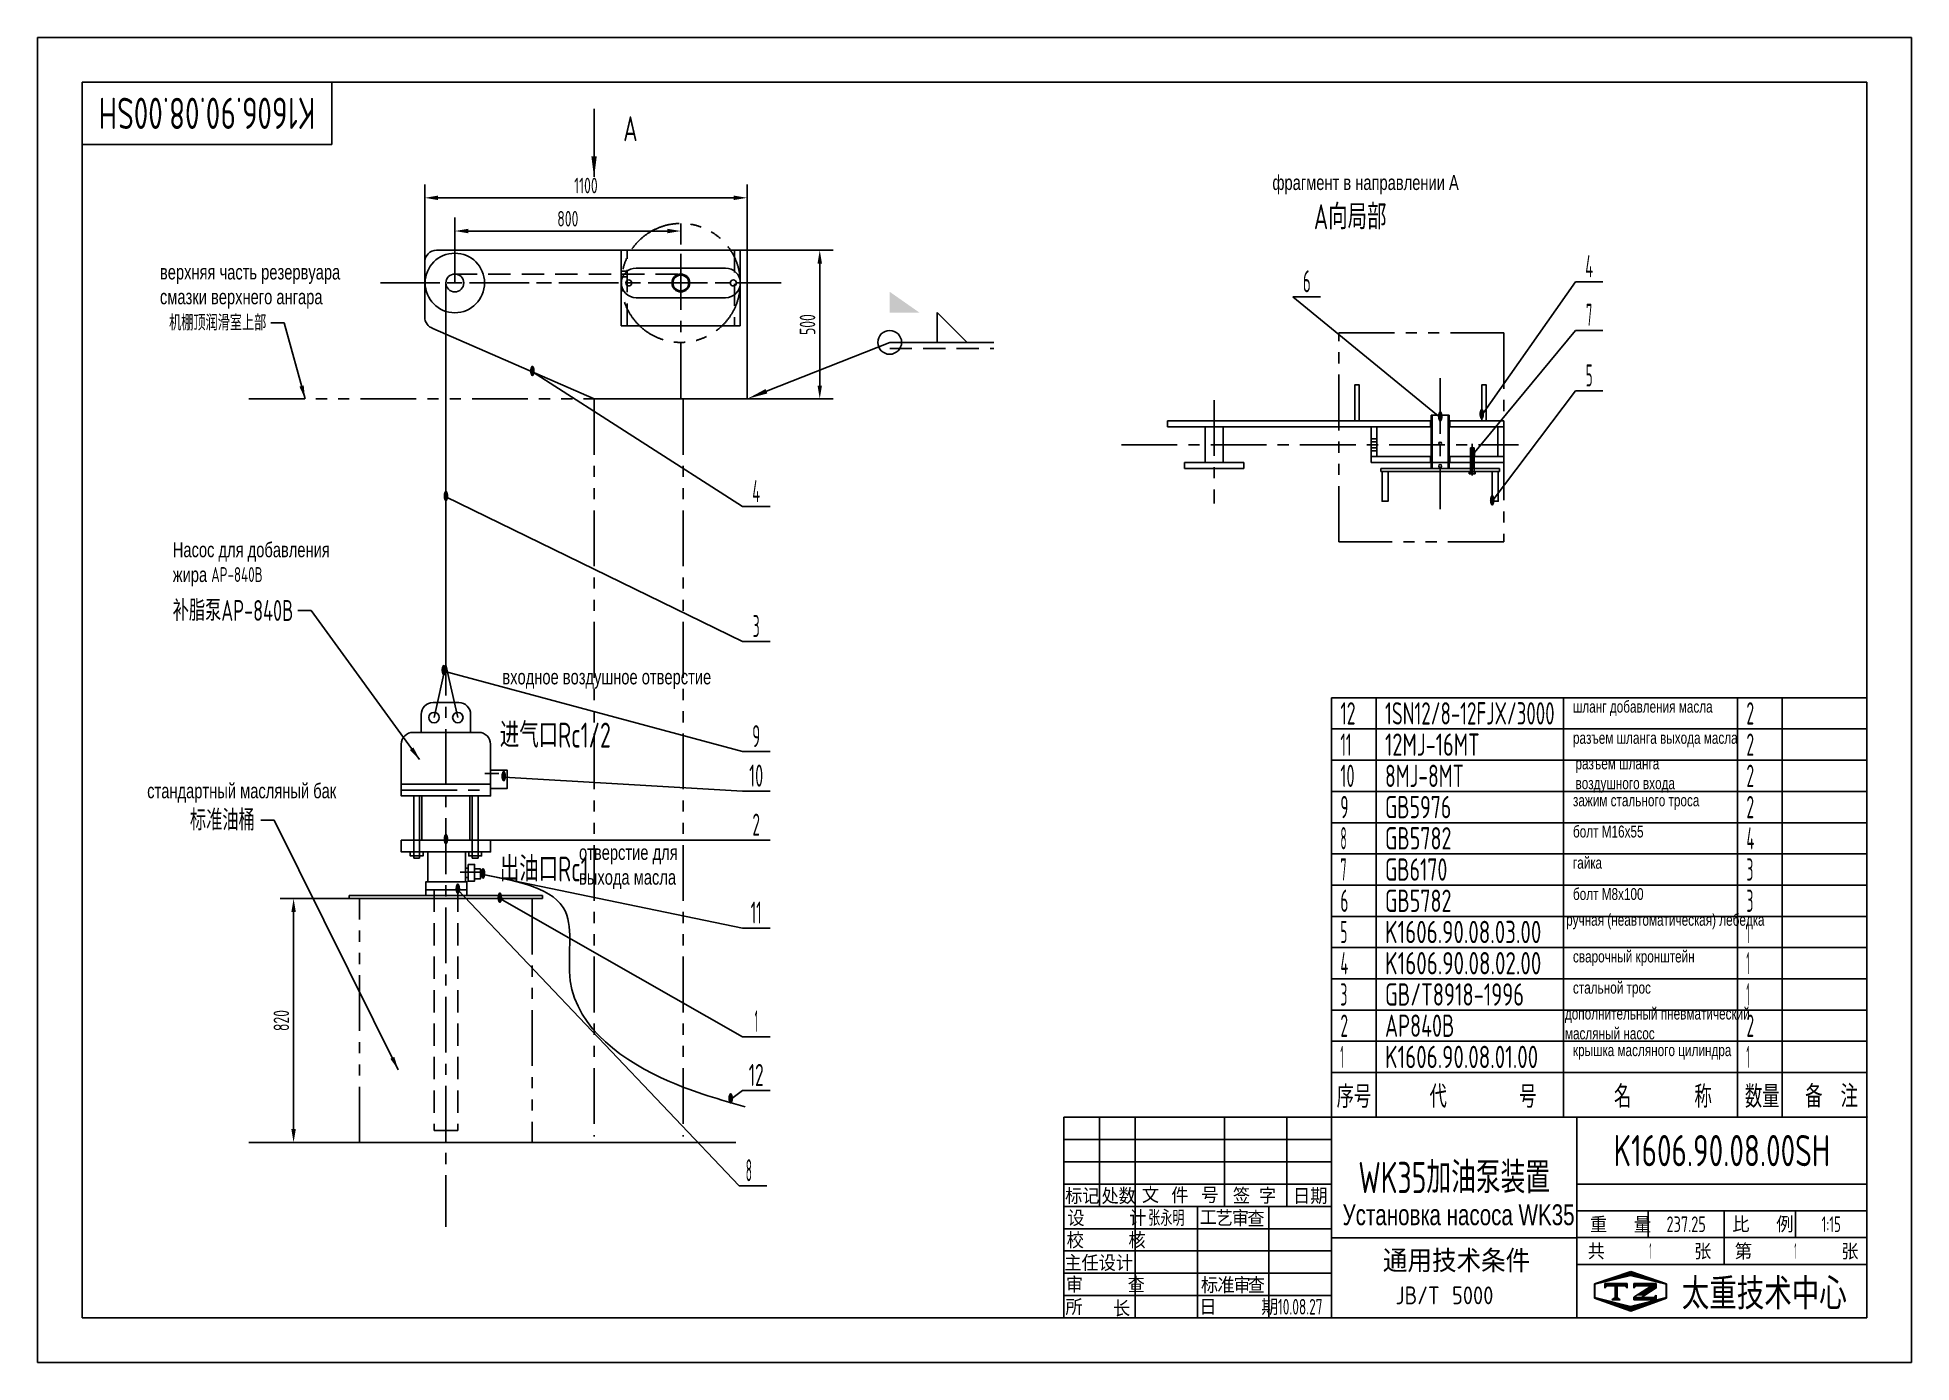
# Model space of a CAD drawing. Header units: millimetres. Extents: x 0 to 6300, y 0 to 4455.
import ezdxf
from ezdxf.enums import TextEntityAlignment as Align

# ---------------------------------------------------------------- set-up
doc = ezdxf.new("R2010")
doc.units = ezdxf.units.MM
doc.header["$LTSCALE"] = 150
for name, pattern in [('F', [0.75, 0.5, -0.25]), ('G', [2, 1.25, -0.25, 0.25, -0.25]), ('K', [2.5, 1.25, -0.25, 0.25, -0.25, 0.25, -0.25])]:
    doc.linetypes.add(name, pattern=pattern)
for name, color, linetype in [('01', 7, 'Continuous'), ('02', 1, 'Continuous'), ('04', 2, 'F'), ('05', 4, 'G'), ('07', 6, 'K'), ('08', 1, 'Continuous'), ('11', 3, 'Continuous'), ('THICK', 7, 'Continuous')]:
    doc.layers.add(name, color=color, linetype=linetype)
doc.styles.add('HZLIB', font='TXT', dxfattribs={"width": 0.8, "bigfont": 'hztxt.shx'})
doc.styles.get("Standard").update_dxf_attribs({"font": 'isocp', "width": 0.707, "bigfont": 'intecad.shx'})
doc.dimstyles.new('INTE', dxfattribs={"dimscale": 15, "dimtxt": 3.5, "dimasz": 3, "dimexe": 3, "dimexo": 0, "dimgap": 1, "dimtad": 1, "dimdec": 3, "dimdsep": 46, "dimtxsty": 'Standard', "dimcen": 0, "dimclrd": 1, "dimclre": 1, "dimclrt": 3, "dimaunit": 1, "dimadec": 0, "dimazin": 0, "dimtfac": 1, "dimtmove": 0, "dimatfit": 0, "dimfxl": 1, "dimarcsym": 0})

# ---------------------------------------------------------------- blocks, each defined once
blk = doc.blocks.new('*U4', base_point=(2597.4, 4744.9))
at = {"layer": '01'}
blk.add_lwpolyline([(3236.7, 5035.1), (3336.7, 4935.1), (3236.7, 4935.1)], close=True, dxfattribs=at)
blk.add_circle((3076.7, 4935.1), 40, dxfattribs=at)
blk.add_solid([(3076.7, 5105.1), (3176.7, 5035.1), (3076.7, 4935.1), (3076.7, 5035.1)], dxfattribs=at)
at = {"layer": '02'}
blk.add_lwpolyline([(2662.5, 4770.8), (3076.7, 4935.1), (3426.7, 4935.1)], dxfattribs=at)
blk.add_lwpolyline([(2597.4, 4744.9, 0, 16, 0), (2662.5, 4770.8, 16, 16, 0)], format="xyseb", dxfattribs=at)
at = {"layer": '04'}
blk.add_line((3076.7, 4914.1), (3426.7, 4914.1), dxfattribs=at)
blk = doc.blocks.new('*D5')
at = {"layer": '08', "color": 1, "lineweight": -2}
for p, q in [((1048, 1559.8), (816, 1559.8)), ((861, 1514.8), (861, 784.8)), ((1021.2, 739.8), (816, 739.8))]:
    blk.add_line(p, q, dxfattribs=at)
at = {"layer": '08', "color": 1}
for points in [[(853.5, 1514.8), (868.5, 1514.8), (861, 1559.8)], [(853.5, 784.8), (868.5, 784.8), (861, 739.8)]]:
    blk.add_solid(points, dxfattribs=at)
at = {"layer": 'Defpoints', "color": 0}
for p in [(1048, 1559.8), (861, 739.8), (1021.2, 739.8)]:
    blk.add_point(p, dxfattribs=at)
at = {"layer": '08', "color": 3, "insert": (819.8, 1149.8), "char_height": 52.5, "attachment_point": 5, "rotation": 90}
blk.add_mtext('820', dxfattribs=at)
blk = doc.blocks.new('*D6')
at = {"layer": '08', "color": 1, "lineweight": -2}
for p, q in [((1301.8, 3675.2), (1301.8, 3960.9)), ((1346.8, 3915.9), (2340.6, 3915.9)), ((2385.6, 3739.8), (2385.6, 3960.9))]:
    blk.add_line(p, q, dxfattribs=at)
at = {"layer": '08', "color": 1}
for points in [[(1346.8, 3923.4), (1346.8, 3908.4), (1301.8, 3915.9)], [(2340.6, 3923.4), (2340.6, 3908.4), (2385.6, 3915.9)]]:
    blk.add_solid(points, dxfattribs=at)
at = {"layer": 'Defpoints', "color": 0}
for p in [(2385.6, 3915.9), (2385.6, 3739.8), (1301.8, 3675.2)]:
    blk.add_point(p, dxfattribs=at)
at = {"layer": '08', "color": 3, "insert": (1843.7, 3957.2), "char_height": 52.5, "attachment_point": 5}
blk.add_mtext('1100', dxfattribs=at)
blk = doc.blocks.new('*D7')
at = {"layer": '08', "color": 1, "lineweight": -2}
for p, q in [((2385.6, 3739.8), (2674.8, 3739.8)), ((2629.8, 3694.8), (2629.8, 3284.8)), ((2385.6, 3239.8), (2674.8, 3239.8))]:
    blk.add_line(p, q, dxfattribs=at)
at = {"layer": '08', "color": 1}
for points in [[(2622.3, 3694.8), (2637.3, 3694.8), (2629.8, 3739.8)], [(2622.3, 3284.8), (2637.3, 3284.8), (2629.8, 3239.8)]]:
    blk.add_solid(points, dxfattribs=at)
at = {"layer": 'Defpoints', "color": 0}
for p in [(2385.6, 3739.8), (2385.6, 3239.8), (2629.8, 3239.8)]:
    blk.add_point(p, dxfattribs=at)
at = {"layer": '08', "color": 3, "insert": (2588.6, 3489.8), "char_height": 52.5, "attachment_point": 5, "rotation": 90}
blk.add_mtext('500', dxfattribs=at)
blk = doc.blocks.new('*D8')
at = {"layer": '08', "color": 1, "lineweight": -2}
for p, q in [((1403, 3629.7), (1403, 3849.3)), ((1448, 3804.3), (2117.7, 3804.3)), ((2162.7, 3829.7), (2162.7, 3759.3))]:
    blk.add_line(p, q, dxfattribs=at)
at = {"layer": '08', "color": 1}
for points in [[(1448, 3811.8), (1448, 3796.8), (1403, 3804.3)], [(2117.7, 3811.8), (2117.7, 3796.8), (2162.7, 3804.3)]]:
    blk.add_solid(points, dxfattribs=at)
at = {"layer": 'Defpoints', "color": 0}
for p in [(2162.7, 3829.7), (2162.7, 3804.3), (1403, 3629.7)]:
    blk.add_point(p, dxfattribs=at)
at = {"layer": '08', "color": 3, "insert": (1782.9, 3845.6), "char_height": 52.5, "attachment_point": 5}
blk.add_mtext('800', dxfattribs=at)
blk = doc.blocks.new('*X33')
at = {"color": 0}
for p, q in [((122.34, 4.5), (123.72, 4.5)), ((122.82, 4.8), (123.24, 4.8))]:
    blk.add_line(p, q, dxfattribs=at)
blk = doc.blocks.new('*X32')
at = {"color": 0}
for p, q in [((120.53, 7.8), (125.53, 7.8)), ((120.53, 7.5), (125.53, 7.5)), ((120.53, 7.2), (120.79, 7.2)), ((125.27, 7.2), (125.53, 7.2))]:
    blk.add_line(p, q, dxfattribs=at)
blk = doc.blocks.new('*X31')
at = {"color": 0}
for p, q in [((119.8, 8.4), (120.72, 8.4)), ((120.66, 8.7), (121.92, 8.7)), ((121.52, 9), (123.12, 9)), ((122.38, 9.3), (124.32, 9.3)), ((123.24, 9.6), (125.52, 9.6)), ((124.1, 9.9), (128.52, 9.9)), ((124.97, 10.2), (127.67, 10.2)), ((125.83, 10.5), (126.82, 10.5)), ((127.02, 9.6), (129.37, 9.6)), ((128.22, 9.3), (130.22, 9.3)), ((129.42, 9), (131.07, 9)), ((130.62, 8.7), (131.92, 8.7)), ((131.82, 8.4), (132.77, 8.4)), ((118.22, 7.8), (118.32, 7.8)), ((118.22, 7.5), (118.27, 7.5)), ((118.22, 7.2), (118.27, 7.2)), ((118.22, 6.9), (118.27, 6.9)), ((118.22, 6.6), (118.27, 6.6)), ((118.22, 6.3), (118.27, 6.3)), ((118.22, 6), (118.27, 6)), ((118.22, 5.7), (118.27, 5.7)), ((118.22, 5.4), (118.27, 5.4)), ((118.22, 5.1), (118.27, 5.1)), ((118.22, 4.8), (118.27, 4.8)), ((118.79, 4.5), (119.42, 4.5)), ((118.94, 8.1), (119.52, 8.1)), ((119.61, 4.2), (120.62, 4.2)), ((131.92, 4.2), (132.95, 4.2)), ((133.02, 8.1), (133.62, 8.1)), ((133.12, 4.5), (133.76, 4.5)), ((134.22, 7.8), (134.32, 7.8)), ((134.27, 7.5), (134.32, 7.5)), ((134.27, 7.2), (134.32, 7.2)), ((134.27, 6.9), (134.32, 6.9)), ((134.27, 6.6), (134.32, 6.6)), ((134.27, 6.3), (134.32, 6.3)), ((134.27, 6), (134.32, 6)), ((134.27, 5.7), (134.32, 5.7)), ((134.27, 5.4), (134.32, 5.4)), ((134.27, 5.1), (134.32, 5.1)), ((134.27, 4.8), (134.32, 4.8)), ((120.43, 3.9), (121.82, 3.9)), ((121.26, 3.6), (123.02, 3.6)), ((122.08, 3.3), (124.22, 3.3)), ((122.91, 3), (125.42, 3)), ((123.73, 2.7), (128.89, 2.7)), ((124.55, 2.4), (128.07, 2.4)), ((125.38, 2.1), (127.26, 2.1)), ((126.2, 1.8), (126.45, 1.8)), ((127.12, 3), (129.7, 3)), ((128.32, 3.3), (130.51, 3.3)), ((129.52, 3.6), (131.32, 3.6)), ((130.72, 3.9), (132.14, 3.9))]:
    blk.add_line(p, q, dxfattribs=at)
blk = doc.blocks.new('*X34')
at = {"color": 0}
for p, q in [((127.06, 7.8), (132.06, 7.8)), ((127.06, 7.5), (132.06, 7.5)), ((127.06, 7.2), (127.32, 7.2)), ((127.84, 5.4), (129.64, 5.4)), ((128.3, 5.7), (130.1, 5.7)), ((128.77, 6), (130.57, 6)), ((129.23, 6.3), (131.04, 6.3)), ((129.7, 6.6), (131.51, 6.6)), ((130.16, 6.9), (131.98, 6.9)), ((130.62, 7.2), (132.06, 7.2))]:
    blk.add_line(p, q, dxfattribs=at)
blk = doc.blocks.new('*X35')
at = {"color": 0}
for p, q in [((127.06, 4.8), (132.06, 4.8)), ((127.06, 4.5), (132.06, 4.5)), ((131.84, 5.1), (132.06, 5.1))]:
    blk.add_line(p, q, dxfattribs=at)
blk = doc.blocks.new('*U36')
at = {"layer": 'THICK'}
for p, q in [((-180, 45), (-180, 0)), ((-180, 45), (0, 45)), ((-172, 44.98), (-172, 45)), ((-172, 25), (-172, 45)), ((-164, 0), (-164, 45)), ((-144, 25), (-144, 45)), ((-130, 25), (-130, 45)), ((-120, 0), (-120, 45)), ((-65, 0), (-65, 45)), ((0, 0), (0, 45)), ((-180, 30), (-120, 30)), ((-65, 30), (0, 30)), ((-180, 25), (-120, 25)), ((-150, 0), (-150, 25)), ((-134, 0), (-134, 25)), ((-65, 24), (0, 24)), ((-49, 18), (-49, 24)), ((-32, 12), (-32, 24)), ((-16, 18), (-16, 24)), ((-120, 17.93), (-65, 17.93)), ((-65, 18), (0, 18)), ((-65, 12), (0, 12)), ((-180, 0), (0, 0))]:
    blk.add_line(p, q, dxfattribs=at)
at = {"layer": 'THICK', "color": 3}
for p, q in [((-180, 40), (-120, 40)), ((-180, 35), (-120, 35)), ((-180, 20), (-120, 20)), ((-180, 15), (-120, 15)), ((-180, 10), (-120, 10)), ((-61.04, 7.61), (-52.93, 10.43)), ((-60.99, 7.54), (-52.99, 9.54)), ((-52.99, 9.54), (-44.99, 7.54)), ((-52.93, 10.43), (-44.93, 7.61)), ((-180, 5), (-120, 5)), ((-61.04, 4.46), (-61.04, 7.61)), ((-52.93, 1.51), (-61.04, 4.46)), ((-60.99, 4.54), (-60.99, 7.54)), ((-52.99, 2.54), (-60.99, 4.54)), ((-58.73, 6.7), (-58.73, 7.7)), ((-58.73, 7.7), (-53.73, 7.7)), ((-58.23, 7.2), (-58.73, 6.7)), ((-54.23, 7.2), (-58.23, 7.2)), ((-56.23, 4.69), (-57.2, 4.08)), ((-56.45, 7.2), (-56.45, 4.46)), ((-56.23, 7.2), (-56.23, 4.46)), ((-56.23, 4.69), (-55.26, 4.08)), ((-55.98, 7.2), (-55.98, 4.46)), ((-53.73, 6.7), (-54.23, 7.2)), ((-53.73, 7.7), (-53.73, 6.7)), ((-44.99, 4.54), (-52.99, 2.54)), ((-44.93, 4.46), (-52.93, 1.51)), ((-52.2, 7.7), (-52.2, 6.7)), ((-52.2, 7.7), (-47.2, 7.7)), ((-52.2, 6.7), (-51.7, 7.2)), ((-48.26, 7.2), (-52.2, 4.65)), ((-52.2, 4.65), (-52.2, 4.08)), ((-51.7, 7.2), (-48.26, 7.2)), ((-49.76, 5.07), (-50.52, 4.58)), ((-47.7, 4.58), (-50.52, 4.58)), ((-47.2, 6.71), (-49.76, 5.07)), ((-47.2, 5.08), (-47.7, 4.58)), ((-47.2, 7.7), (-47.2, 6.7)), ((-47.2, 4.08), (-47.2, 5.08)), ((-44.99, 7.54), (-44.99, 4.54)), ((-44.93, 7.61), (-44.93, 4.46)), ((-57.2, 4.08), (-56.23, 4.08)), ((-55.26, 4.08), (-56.23, 4.08)), ((-52.2, 4.08), (-47.2, 4.08))]:
    blk.add_line(p, q, dxfattribs=at)
for name in ['*X31', '*X32', '*X33', '*X34', '*X35']:
    blk.add_blockref(name, (-179.26, -0.24), dxfattribs=at)
at = {"insert": (-161.08, 24.11), "char_height": 3.5, "width": 13.3184, "attachment_point": 1}
blk.add_mtext('张永明', dxfattribs=at)
at = {"layer": 'THICK', "color": 3}
for s, height, p in [('文', 3.5, (-160.55, 27.69)), ('件', 3.5, (-153.97, 27.57)), ('号', 3.5, (-147.27, 27.57)), ('标记', 3.5, (-175.84, 27.44)), ('处数', 3.5, (-167.69, 27.44)), ('日期', 3.5, (-124.75, 27.41)), ('工', 3.5, (-147.58, 22.5)), ('艺', 3.5, (-144.03, 22.5)), ('审', 3.5, (-140.42, 22.5)), ('查', 3.5, (-136.94, 22.36)), ('共          张', 3.5, (-48.72, 15.02)), ('第          张', 3.5, (-15.74, 15.02)), ('通用技术条件', 5, (-91.97, 12.99)), ('标', 3.5, (-147.32, 7.46)), ('准', 3.5, (-143.65, 7.46)), ('审', 3.5, (-140.04, 7.46)), ('查', 3.5, (-136.84, 7.46)), ('所', 3.5, (-177.7, 2.53)), ('长', 3.5, (-167.02, 2.21))]:
    blk.add_text(s, height=height, dxfattribs=at).set_placement(p, align=Align.MIDDLE)
for s, p in [('签 字', (-142.1, 25.56)), ('设     计', (-179.18, 20.57)), ('重   量', (-62.07, 19.09)), ('比   例', (-30.16, 19.17)), ('校     核', (-179.36, 15.59)), ('主任设计', (-179.87, 10.5)), ('审     查', (-179.54, 5.64)), ('日     期', (-149.6, 0.66))]:
    blk.add_text(s, height=3.5, dxfattribs=at).set_placement(p)
at = {"layer": 'THICK', "color": 3, "width": 0.8}
blk.add_text('太重技术中心', height=7, dxfattribs=at).set_placement((-41.48, 1.9))
at = {"layer": 'THICK', "color": 3, "style": 'HZLIB', "width": 0.8}
blk.add_text('JB/T 5000', height=4, dxfattribs=at).set_placement((-105.63, 3.05))
blk = doc.blocks.new('*U37')
blk.add_blockref('*U36', (0, 0))
blk = doc.blocks.new('*U38', base_point=(251.96, 168.31))
at = {"layer": '01'}
for p, q in [((251.96, 168.31), (251.96, 182.31)), ((195.96, 168.31), (251.96, 168.31))]:
    blk.add_line(p, q, dxfattribs=at)
blk = doc.blocks.new('*U39')
at = {"layer": '04'}
blk.add_blockref('*U38', (0, 0), dxfattribs=at)
blk = doc.blocks.new('*U40')
at = {"layer": '01'}
for points in [[(410, 287), (10, 287)], [(10, 287), (10, 10)], [(410, 10), (410, 287)], [(10, 10), (410, 10)]]:
    blk.add_lwpolyline(points, dxfattribs=at)
at = {"layer": '02'}
for points in [[(420, 297), (0, 297)], [(0, 297), (0, 0)], [(420, 0), (420, 297)], [(0, 0), (420, 0)]]:
    blk.add_lwpolyline(points, dxfattribs=at)
blk = doc.blocks.new('*U41', base_point=(359.89, 98.08))
at = {"layer": '01'}
blk.add_line((239.89, 98.08), (239.89, 108.08), dxfattribs=at)
at = {"layer": '01', "color": 7}
for p, q in [((249.89, 98.08), (249.89, 108.08)), ((291.89, 98.08), (291.89, 108.08)), ((330.89, 98.08), (330.89, 108.08)), ((340.89, 98.08), (340.89, 108.08))]:
    blk.add_line(p, q, dxfattribs=at)
at = {"layer": 'THICK'}
for p, q in [((359.89, 108.08), (239.89, 108.08)), ((359.89, 98.08), (359.89, 108.08)), ((239.89, 98.08), (359.89, 98.08))]:
    blk.add_line(p, q, dxfattribs=at)
at = {"layer": '11', "width": 0.707}
for s, p in [('序号', (241.04, 100.17)), ('代        号', (261.87, 100.19)), ('名       称', (303.2, 100.18)), (' 数量', (330.53, 100.17)), ('备  注', (346.06, 100.24))]:
    blk.add_text(s, height=5, dxfattribs=at).set_placement(p)
blk = doc.blocks.new('*U42')
blk.add_blockref('*U41', (0, 0))
blk = doc.blocks.new('*U43')
at = {"layer": '01'}
for p, q in [((0, -105), (0, 0)), ((1800, -105), (1800, 0))]:
    blk.add_line(p, q, dxfattribs=at)
at = {"layer": '02'}
for p, q in [((0, 0), (150, 0)), ((150, -105), (150, 0)), ((150, 0), (780, 0)), ((780, -105), (780, 0)), ((780, 0), (1365, 0)), ((1365, -105), (1365, 0)), ((1365, 0), (1515, 0)), ((1515, -105), (1515, 0)), ((1515, 0), (1800, 0))]:
    blk.add_line(p, q, dxfattribs=at)
blk = doc.blocks.new('*U44')
at = {"layer": '01'}
for p, q in [((0, -105), (0, 0)), ((1800, -105), (1800, 0))]:
    blk.add_line(p, q, dxfattribs=at)
at = {"layer": '02'}
for p, q in [((0, 0), (150, 0)), ((150, -105), (150, 0)), ((150, 0), (780, 0)), ((780, -105), (780, 0)), ((780, 0), (1365, 0)), ((1365, -105), (1365, 0)), ((1365, 0), (1515, 0)), ((1515, -105), (1515, 0)), ((1515, 0), (1800, 0))]:
    blk.add_line(p, q, dxfattribs=at)
blk = doc.blocks.new('*U45')
at = {"layer": '01'}
for p, q in [((0, -105), (0, 0)), ((1800, -105), (1800, 0))]:
    blk.add_line(p, q, dxfattribs=at)
at = {"layer": '02'}
for p, q in [((0, 0), (150, 0)), ((150, -105), (150, 0)), ((150, 0), (780, 0)), ((780, -105), (780, 0)), ((780, 0), (1365, 0)), ((1365, -105), (1365, 0)), ((1365, 0), (1515, 0)), ((1515, -105), (1515, 0)), ((1515, 0), (1800, 0))]:
    blk.add_line(p, q, dxfattribs=at)
blk = doc.blocks.new('*U46')
at = {"layer": '01'}
for p, q in [((0, -105), (0, 0)), ((1800, -105), (1800, 0))]:
    blk.add_line(p, q, dxfattribs=at)
at = {"layer": '02'}
for p, q in [((0, 0), (150, 0)), ((150, -105), (150, 0)), ((150, 0), (780, 0)), ((780, -105), (780, 0)), ((780, 0), (1365, 0)), ((1365, -105), (1365, 0)), ((1365, 0), (1515, 0)), ((1515, -105), (1515, 0)), ((1515, 0), (1800, 0))]:
    blk.add_line(p, q, dxfattribs=at)
blk = doc.blocks.new('*U47')
at = {"layer": '01'}
for p, q in [((0, -105), (0, 0)), ((1800, -105), (1800, 0))]:
    blk.add_line(p, q, dxfattribs=at)
at = {"layer": '02'}
for p, q in [((0, 0), (150, 0)), ((150, -105), (150, 0)), ((150, 0), (780, 0)), ((780, -105), (780, 0)), ((780, 0), (1365, 0)), ((1365, -105), (1365, 0)), ((1365, 0), (1515, 0)), ((1515, -105), (1515, 0)), ((1515, 0), (1800, 0))]:
    blk.add_line(p, q, dxfattribs=at)
blk = doc.blocks.new('*U48')
at = {"layer": '01'}
for p, q in [((0, -105), (0, 0)), ((1800, -105), (1800, 0))]:
    blk.add_line(p, q, dxfattribs=at)
at = {"layer": '02'}
for p, q in [((0, 0), (150, 0)), ((150, -105), (150, 0)), ((150, 0), (780, 0)), ((780, -105), (780, 0)), ((780, 0), (1365, 0)), ((1365, -105), (1365, 0)), ((1365, 0), (1515, 0)), ((1515, -105), (1515, 0)), ((1515, 0), (1800, 0))]:
    blk.add_line(p, q, dxfattribs=at)
blk = doc.blocks.new('*U49')
at = {"layer": '01'}
for p, q in [((0, -105), (0, 0)), ((1800, -105), (1800, 0))]:
    blk.add_line(p, q, dxfattribs=at)
at = {"layer": '02'}
for p, q in [((0, 0), (150, 0)), ((150, -105), (150, 0)), ((150, 0), (780, 0)), ((780, -105), (780, 0)), ((780, 0), (1365, 0)), ((1365, -105), (1365, 0)), ((1365, 0), (1515, 0)), ((1515, -105), (1515, 0)), ((1515, 0), (1800, 0))]:
    blk.add_line(p, q, dxfattribs=at)
blk = doc.blocks.new('*U50')
at = {"layer": '01'}
for p, q in [((0, -105), (0, 0)), ((1800, -105), (1800, 0))]:
    blk.add_line(p, q, dxfattribs=at)
at = {"layer": '02'}
for p, q in [((0, 0), (150, 0)), ((150, -105), (150, 0)), ((150, 0), (780, 0)), ((780, -105), (780, 0)), ((780, 0), (1365, 0)), ((1365, -105), (1365, 0)), ((1365, 0), (1515, 0)), ((1515, -105), (1515, 0)), ((1515, 0), (1800, 0))]:
    blk.add_line(p, q, dxfattribs=at)
blk = doc.blocks.new('*U51')
at = {"layer": '01'}
for p, q in [((0, -105), (0, 0)), ((1800, -105), (1800, 0))]:
    blk.add_line(p, q, dxfattribs=at)
at = {"layer": '02'}
for p, q in [((0, 0), (150, 0)), ((150, -105), (150, 0)), ((150, 0), (780, 0)), ((780, -105), (780, 0)), ((780, 0), (1365, 0)), ((1365, -105), (1365, 0)), ((1365, 0), (1515, 0)), ((1515, -105), (1515, 0)), ((1515, 0), (1800, 0))]:
    blk.add_line(p, q, dxfattribs=at)
blk = doc.blocks.new('*U52')
at = {"layer": '01'}
for p, q in [((0, -105), (0, 0)), ((1800, -105), (1800, 0))]:
    blk.add_line(p, q, dxfattribs=at)
at = {"layer": '02'}
for p, q in [((0, 0), (150, 0)), ((150, -105), (150, 0)), ((150, 0), (780, 0)), ((780, -105), (780, 0)), ((780, 0), (1365, 0)), ((1365, -105), (1365, 0)), ((1365, 0), (1515, 0)), ((1515, -105), (1515, 0)), ((1515, 0), (1800, 0))]:
    blk.add_line(p, q, dxfattribs=at)
blk = doc.blocks.new('*U53')
at = {"layer": '01'}
for p, q in [((0, -105), (0, 0)), ((1800, -105), (1800, 0))]:
    blk.add_line(p, q, dxfattribs=at)
at = {"layer": '02'}
for p, q in [((0, 0), (150, 0)), ((150, -105), (150, 0)), ((150, 0), (780, 0)), ((780, -105), (780, 0)), ((780, 0), (1365, 0)), ((1365, -105), (1365, 0)), ((1365, 0), (1515, 0)), ((1515, -105), (1515, 0)), ((1515, 0), (1800, 0))]:
    blk.add_line(p, q, dxfattribs=at)
blk = doc.blocks.new('*U54')
at = {"layer": '01'}
for p, q in [((0, -105), (0, 0)), ((0, 0), (150, 0)), ((150, 0), (780, 0)), ((780, 0), (1365, 0)), ((1365, 0), (1515, 0)), ((1515, 0), (1800, 0)), ((1800, -105), (1800, 0))]:
    blk.add_line(p, q, dxfattribs=at)
at = {"layer": '02'}
for p, q in [((150, -105), (150, 0)), ((780, -105), (780, 0)), ((1365, -105), (1365, 0)), ((1515, -105), (1515, 0))]:
    blk.add_line(p, q, dxfattribs=at)

msp = doc.modelspace()

# ---------------------------------------------------------------- linework, layer by layer
at = {"layer": '01'}
for p, q in [((1341.7774, 3739.7663), (2385.5591, 3739.7663)), ((1962.7498, 3739.7663), (2362.7498, 3739.7663)), ((1962.7498, 3485.8088), (1962.7498, 3739.7663)), ((2362.7498, 3739.7663), (2362.7498, 3485.8088)), ((2385.5591, 3739.7663), (2385.5591, 3239.7663)), ((1301.7774, 3515.0345), (1301.7774, 3699.7663)), ((2012.7498, 3679.7254), (2312.7498, 3679.7254)), ((1373.021, 3239.7663), (1373.021, 3629.7254)), ((1373.021, 3239.7663), (1373.021, 3629.7254)), ((1962.7498, 3619.7254), (1962.7498, 3639.7254)), ((2362.7498, 3639.7254), (2362.7498, 3619.7254)), ((2312.7498, 3579.7254), (2012.7498, 3579.7254)), ((1329.6206, 3476.9266), (1871.0581, 3239.7663)), ((1962.7498, 3485.8088), (2362.7498, 3485.8088)), ((1373.021, 3239.7663), (1373.021, 2345.8401)), ((1871.0581, 3239.7663), (2385.5591, 3239.7663)), ((4685.4492, 3165.6695), (3798.688, 3165.6695)), ((3798.688, 3165.6695), (3798.688, 3145.6695)), ((4683.4492, 3165.6695), (4683.4492, 3145.6695)), ((4745.4492, 3185.6695), (4685.4492, 3185.6695)), ((4685.4492, 3185.6695), (4685.4492, 3005.6695)), ((4688.9492, 3185.6695), (4688.9492, 3005.6695)), ((4741.9492, 3185.6695), (4741.9492, 3005.6695)), ((4745.4492, 3185.6695), (4745.4492, 3005.6695)), ((4929.1253, 3165.6695), (4745.4492, 3165.6695)), ((4747.4492, 3165.6695), (4747.4492, 3145.6695)), ((4929.1253, 3025.6695), (4929.1253, 3165.6695)), ((4685.4492, 3145.6695), (3798.688, 3145.6695)), ((3925.7204, 3145.6695), (3925.7204, 3025.6695)), ((3985.7204, 3145.6695), (3985.7204, 3025.6695)), ((4483.0171, 3045.6695), (4483.0171, 3145.6695)), ((4503.0171, 3045.6695), (4503.0171, 3145.6695)), ((4929.1253, 3145.6695), (4745.4492, 3145.6695)), ((4909.1253, 3045.6695), (4909.1253, 3145.6695)), ((3855.7204, 3025.6695), (3855.7204, 3005.6695)), ((3855.7204, 3025.6695), (4055.7204, 3025.6695)), ((4055.7204, 3025.6695), (4055.7204, 3005.6695)), ((4483.0171, 3045.6695), (4483.0171, 3025.6695)), ((4685.4492, 3045.6695), (4483.0171, 3045.6695)), ((4929.1253, 3025.6695), (4483.0171, 3025.6695)), ((4815.4492, 3025.6695), (4615.4492, 3025.6695)), ((4683.4492, 3045.6695), (4683.4492, 3025.6695)), ((4929.1253, 3045.6695), (4745.4492, 3045.6695)), ((4747.4492, 3045.6695), (4747.4492, 3025.6695)), ((4817.2846, 3075.6695), (4823.2846, 3075.6695)), ((4817.2846, 2995.6695), (4817.2846, 3075.6695)), ((4829.2846, 3075.6695), (4823.2846, 3075.6695)), ((4829.2846, 2995.6695), (4829.2846, 3075.6695)), ((4055.7204, 3005.6695), (3855.7204, 3005.6695)), ((4515.4492, 3005.6695), (4915.4492, 3005.6695)), ((4515.4492, 3005.6695), (4515.4492, 2995.6695)), ((4515.4492, 2995.6695), (4915.4492, 2995.6695)), ((4540.4492, 2995.6695), (4540.4492, 2895.6695)), ((4915.4492, 3005.6695), (4615.4492, 3005.6695)), ((4813.3596, 2995.6695), (4823.2846, 2995.6695)), ((4813.3596, 2988.1695), (4813.3596, 2995.6695)), ((4823.2846, 2988.1695), (4813.3596, 2988.1695)), ((4817.2846, 3010.6695), (4823.2846, 3010.6695)), ((4817.2846, 2988.1695), (4817.2846, 2995.6695)), ((4829.2846, 3010.6695), (4823.2846, 3010.6695)), ((4833.2096, 2995.6695), (4823.2846, 2995.6695)), ((4823.2846, 2988.1695), (4833.2096, 2988.1695)), ((4829.2846, 2988.1695), (4829.2846, 2995.6695)), ((4833.2096, 2988.1695), (4833.2096, 2995.6695)), ((4890.4492, 2995.6695), (4890.4492, 2895.6695)), ((4915.4492, 3005.6695), (4915.4492, 2995.6695)), ((4520.4492, 2895.6695), (4540.4492, 2895.6695)), ((4910.4492, 2895.6695), (4890.4492, 2895.6695)), ((1333.021, 2168.4538), (1373.021, 2345.8401)), ((1373.021, 2345.8401), (1413.021, 2168.4538)), ((1329.8041, 2218.7663), (1416.2379, 2218.7663)), ((1289.8041, 2178.7663), (1289.8041, 2118.7663)), ((1456.2379, 2178.7663), (1456.2379, 2118.7663)), ((1263.021, 2118.7663), (1483.021, 2118.7663)), ((1223.021, 2078.7663), (1223.021, 1944.7663)), ((1523.021, 2078.7663), (1523.021, 1904.7663)), ((1504.1571, 1980.6703), (1550.3885, 1980.6703)), ((1264.6349, 1904.7663), (1264.6349, 1695.5897)), ((1284.6349, 1904.7663), (1284.6349, 1695.5897)), ((1292.4564, 1904.7663), (1292.4564, 1756.4604)), ((1453.5856, 1904.7663), (1453.5856, 1756.4604)), ((1461.407, 1904.7663), (1461.407, 1695.5897)), ((1481.407, 1904.7663), (1481.407, 1695.5897)), ((1311.7236, 1616.6888), (1311.7236, 1716.4604)), ((1438.6535, 1616.6888), (1438.6535, 1716.4604)), ((1264.6349, 1695.5897), (1284.6349, 1695.5897)), ((1420.5851, 1648.474), (1491.7102, 1648.474)), ((1481.407, 1695.5897), (1461.407, 1695.5897)), ((1305.9704, 1589.7663), (1305.9704, 1569.7663)), ((1443.6715, 1589.7663), (1443.6715, 1569.7663)), ((1048.021, 1569.7663), (1698.021, 1569.7663)), ((1048.021, 1559.7663), (1048.021, 1569.7663)), ((1048.021, 1559.7663), (1698.021, 1559.7663)), ((1698.021, 1559.7663), (1698.021, 1569.7663)), ((1333.021, 779.7663), (1413.021, 779.7663)), ((710.7909, 739.7663), (2347.638, 739.7663))]:
    msp.add_line(p, q, dxfattribs=at)
for points in [[(4428.3444, 3165.6695), (4443.4559, 3165.6695), (4443.4559, 3287.0341), (4428.3444, 3287.0341)], [(4855.2452, 3165.6695), (4870.3568, 3165.6695), (4870.3568, 3287.0341), (4855.2452, 3287.0341)], [(4520.4492, 2995.6695), (4540.4492, 2995.6695), (4540.4492, 2895.6695), (4520.4492, 2895.6695)], [(4910.4492, 2995.6695), (4890.4492, 2995.6695), (4890.4492, 2895.6695), (4910.4492, 2895.6695)], [(1523.021, 1991.7663), (1578.452, 1991.7663), (1578.452, 1929.4713), (1523.021, 1929.4713)], [(1223.021, 1944.7663), (1523.021, 1944.7663), (1523.021, 1904.7663), (1223.021, 1904.7663)], [(1223.021, 1756.4604), (1523.021, 1756.4604), (1523.021, 1716.4604), (1223.021, 1716.4604)], [(1253.0641, 1716.4604), (1296.1581, 1716.4604), (1296.1581, 1703.3645), (1253.0641, 1703.3645)], [(1492.9779, 1716.4604), (1449.8838, 1716.4604), (1449.8838, 1703.3645), (1492.9779, 1703.3645)], [(1447.296, 1662.1926), (1438.6535, 1662.1926), (1438.6535, 1630.2994), (1447.296, 1630.2994)], [(1447.296, 1674.6726), (1469.5023, 1674.6726), (1469.5023, 1618.5128), (1447.296, 1618.5128)], [(1469.5023, 1659.4193), (1488.9541, 1659.4193), (1488.9541, 1626.046), (1469.5023, 1626.046)], [(1305.9704, 1589.7663), (1443.6715, 1589.7663), (1443.6715, 1616.6888), (1305.9704, 1616.6888)]]:
    msp.add_lwpolyline(points, close=True, dxfattribs=at)
for centre, radius in [((1403.021, 3629.7254), 100), ((1403.021, 3629.7254), 30), ((2162.7498, 3629.7254), 30), ((2162.7498, 3629.7254), 26.5), ((1987.7766, 3629.7254), 10), ((2339.3021, 3629.7254), 10), ((4715.4492, 3175.8006), 5), ((4715.4492, 3089.7402), 5), ((4715.4492, 3014.2288), 5), ((1333.021, 2168.4538), 17.5), ((1413.021, 2168.4538), 17.5)]:
    msp.add_circle(centre, radius, dxfattribs=at)
for centre, radius, start, end in [((1341.7774, 3699.7663), 40, 90, 180), ((2012.7498, 3629.7254), 50, 90, 270), ((2312.7498, 3629.7254), 50, 270, 90), ((1341.7774, 3515.0345), 40, 180, 252.30690018), ((1329.8041, 2178.7663), 40, 90, 180), ((1416.2379, 2178.7663), 40, 0, 90), ((1263.021, 2078.7663), 40, 90, 180), ((1483.021, 2078.7663), 40, 0, 90)]:
    msp.add_arc(centre, radius, start, end, dxfattribs=at)
msp.add_spline([(1497.9541, 1641.046), (1774.7677, 1516.0907), (1791.1859, 1283.7059), (2125.0235, 944.6975), (2379.5062, 859.9454)], degree=3, dxfattribs=at)
msp.add_point((6150, 825), dxfattribs=at)
at = {"layer": '02'}
for p, q in [((1871.0581, 4214.8989), (1871.0581, 3986.8989)), ((4855.2452, 3185.6695), (5169.8376, 3633.828)), ((5169.8376, 3633.828), (5262.8376, 3633.828)), ((4715.7907, 3177.5672), (4220.5857, 3583.1848)), ((4220.5857, 3583.1848), (4313.5857, 3583.1848)), ((4825.8051, 3053.4307), (5169.8376, 3470.3364)), ((5169.8376, 3470.3364), (5262.8376, 3470.3364)), ((1663.7609, 3330.5665), (2369.5955, 2877.6793)), ((4890.4492, 2895.6695), (5169.8376, 3266.5558)), ((5169.8376, 3266.5558), (5262.8376, 3266.5558)), ((4818.4846, 3010.6695), (4818.4846, 3075.6695)), ((4828.0846, 3010.6695), (4828.0846, 3075.6695)), ((1373.021, 2910.0856), (2369.5955, 2423.99)), ((2369.5955, 2877.6793), (2462.5955, 2877.6793)), ((2369.5955, 2423.99), (2462.5955, 2423.99)), ((1365.9012, 2324.6754), (2369.5955, 2053.8846)), ((2369.5955, 2053.8846), (2462.5955, 2053.8846)), ((1567.3489, 1968.2978), (2369.5955, 1921.1514)), ((2369.5955, 1921.1514), (2462.5955, 1921.1514)), ((1373.021, 1756.4604), (2369.5955, 1756.4604)), ((2369.5955, 1756.4604), (2462.5955, 1756.4604)), ((1497.9541, 1641.046), (2369.5955, 1460.7803)), ((1413.021, 1589.7663), (2358.4684, 594.2258)), ((1554.2593, 1559.7663), (2369.5955, 1095.3286)), ((2369.5955, 1460.7803), (2462.5955, 1460.7803)), ((2369.5955, 1095.3286), (2462.5955, 1095.3286)), ((2330.2515, 884.5508), (2369.5955, 914.6242)), ((2369.5955, 914.6242), (2462.5955, 914.6242)), ((2451.4684, 594.2258), (2358.4684, 594.2258))]:
    msp.add_line(p, q, dxfattribs=at)
msp.add_lwpolyline([(1871.0581, 4055.4221, 18, 0, 0), (1871.0581, 3983.4221, 0, 0, 0)], format="xyseb", dxfattribs=at)
at = {"layer": '04', "color": 2, "linetype": 'F'}
for p, q in [((1982.7498, 3485.8088), (1982.7498, 3739.7663)), ((2342.7498, 3739.7663), (2342.7498, 3485.8088)), ((1403.021, 3659.7254), (2162.7498, 3659.7254)), ((1962.7498, 3669.7254), (1980.2729, 3669.7254)), ((1962.7498, 3669.7254), (1980.2729, 3669.7254)), ((1962.7498, 3649.7254), (1980.2729, 3649.7254)), ((4483.0171, 3105.6695), (4503.0171, 3105.6695)), ((4483.0171, 3065.6695), (4503.0171, 3065.6695)), ((1333.021, 1589.7663), (1333.021, 779.7663)), ((1413.021, 1589.7663), (1413.021, 779.7663))]:
    msp.add_line(p, q, dxfattribs=at)
at = {"layer": '05', "color": 4, "linetype": 'G'}
for p, q in [((2162.7498, 3239.7663), (2162.7498, 3828.0854)), ((1152.7043, 3629.7254), (2487.555, 3629.7254)), ((1165.2043, 3629.7254), (2500.055, 3629.7254)), ((1373.021, 3629.7254), (1373.021, 456.145)), ((4715.4492, 3309.9237), (4715.4492, 2869.5566)), ((3955.7204, 3235.4311), (3955.7204, 2887.7992)), ((4483.0171, 3095.6695), (4503.0171, 3095.6695)), ((3644.1013, 3085.6695), (4978.9521, 3085.6695)), ((4483.0171, 3075.6695), (4503.0171, 3075.6695)), ((1223.021, 1924.7663), (1523.021, 1924.7663))]:
    msp.add_line(p, q, dxfattribs=at)
at = {"layer": '05'}
msp.add_line((4823.2846, 2982.7045), (4823.2846, 3088.5888), dxfattribs=at)
at = {"layer": '07', "color": 6, "linetype": 'K'}
for p, q in [((710.7909, 3239.7663), (2488.5277, 3239.7663)), ((1871.0581, 3239.7663), (1871.0581, 759.7663)), ((2171.0581, 3239.7663), (2171.0581, 759.7663))]:
    msp.add_line(p, q, dxfattribs=at)
for points in [[(4374.7955, 3461.5918), (4929.1253, 3461.5918), (4929.1253, 2758.9829), (4374.7955, 2758.9829)], [(1083.021, 1559.7663), (1663.021, 1559.7663), (1663.021, 739.7663), (1083.021, 739.7663)]]:
    msp.add_lwpolyline(points, close=True, dxfattribs=at)
msp.add_circle((2162.7498, 3629.7254), 200, dxfattribs=at)

# ---------------------------------------------------------------- block references
at = {"layer": '01', "xscale": 15, "yscale": 15, "zscale": 15}
msp.add_blockref('*U40', (0, 0), dxfattribs=at)
at = {"layer": '01', "xscale": 15, "yscale": 15}
for name, p in [('*U39', (990, 4095)), ('*U42', (6150, 825)), ('*U37', (6150, 150))]:
    msp.add_blockref(name, p, dxfattribs=at)
at = {"layer": '01'}
for name, p in [('*U4', (2385.5591, 3239.7663)), ('*U54', (4350, 2235)), ('*U53', (4350, 2130)), ('*U52', (4350, 2025)), ('*U51', (4350, 1920)), ('*U50', (4350, 1815)), ('*U49', (4350, 1710)), ('*U48', (4350, 1605)), ('*U47', (4350, 1500)), ('*U46', (4350, 1395)), ('*U45', (4350, 1290)), ('*U44', (4350, 1185)), ('*U43', (4350, 1080))]:
    msp.add_blockref(name, p, dxfattribs=at)

# ---------------------------------------------------------------- texts
at = {"layer": '01', "attachment_point": 1}
for s, insert, char_height, width in [('{\\fArial|b0|i0|c204|p34;\\C3;фрагмент в направлении А}', (4151.4883, 3992.2163), 50, 678.431436), ('{\\fArial|b0|i0|c204|p34;\\C3;верхняя часть резервуара смазки верхнего ангара}', (411.7415, 3691.3394), 50, 678.431436), ('{\\fArial|b0|i0|c204|p34;\\C3;Насос для добавления \\fArial|b0|i0|c0|p34;\\P\\fArial|b0|i0|c204|p34;жира\\fArial|b0|i0|c0|p34; \\Fisocp,intecad|c134;\\W0.707;AP-840B}', (454.8354, 2757.538), 50, 678.431436), ('{\\fArial|b0|i0|c204|p34;\\C3;входное воздушное отверстие}', (1562.8804, 2330.0859), 50, 678.431436), ('{\\fArial|b0|i0|c204|p34;\\C3;шланг добавления масла}', (5161.884, 2225.1617), 40, 632.26827), ('{\\fArial|b0|i0|c204|p34;\\C3;разъем шланга выхода масла}', (5161.884, 2120.1617), 40, 632.26827), ('{\\fArial|b0|i0|c204|p34;\\C3;разъем шланга \\fArial|b0|i0|c0|p34;\\P\\fArial|b0|i0|c204|p34;воздушного входа}', (5170.3878, 2034.2802), 40, 632.26827), ('{\\fArial|b0|i0|c204|p34;\\C3;стандартный масляный бак}', (368.7746, 1947.1654), 50, 678.431436), ('{\\fArial|b0|i0|c204|p34;\\C3;зажим стального троса}', (5161.884, 1910.1617), 40, 632.26827), ('{\\fArial|b0|i0|c204|p34;\\C3;болт M16x55}', (5161.884, 1805.1617), 40, 632.26827), ('{\\fArial|b0|i0|c204|p34;\\C3;отверстие для \\fArial|b0|i0|c0|p34;\\P\\fArial|b0|i0|c204|p34;выхода масла}', (1820.5064, 1739.9625), 50, 678.431436), ('{\\fArial|b0|i0|c204|p34;\\C3;гайка}', (5161.884, 1700.1617), 40, 632.26827), ('{\\fArial|b0|i0|c204|p34;\\C3;болт M8x100}', (5161.884, 1595.1617), 40, 632.26827), ('{\\fArial|b0|i0|c204|p34;\\C3;ручная (неавтоматическая) лебедка}', (5138.9747, 1508.4746), 40, 632.26827), ('{\\fArial|b0|i0|c204|p34;\\C3;сварочный кронштейн}', (5161.884, 1385.1617), 40, 632.26827), ('{\\fArial|b0|i0|c204|p34;\\C3;стальной трос}', (5161.884, 1280.1617), 40, 632.26827), ('{\\fArial|b0|i0|c204|p34;\\C3;дополнительный пневматический масляный насос}', (5134.8274, 1193.1852), 40, 632.26827), ('{\\fArial|b0|i0|c204|p34;\\C3;крышка масляного цилиндра}', (5161.884, 1070.1617), 40, 632.26827), ('{\\fArial|b0|i0|c204|p34;\\C3;Установка насоса WK\\fArial|b0|i0|c0|p34;35}', (4387.326, 531.7157), 70, 899.74695)]:
    msp.add_mtext(s, dxfattribs=dict(at, insert=insert, char_height=char_height, width=width))
at = {"layer": '01', "color": 3, "attachment_point": 9}
for s, insert, char_height in [('机棚顶润滑室上部', (769.1201, 3469.6881), 52.5), ('补脂泵AP-840B', (860.179, 2493.392), 70), ('标准油桶', (730.3568, 1788.8004), 70)]:
    msp.add_mtext(s, dxfattribs=dict(at, insert=insert, char_height=char_height))
at = {"layer": '02', "width": 0.605172}
for p, p2 in [((1654.7609, 3315.5665), (1672.7609, 3315.5665)), ((4706.7907, 3162.5672), (4724.7907, 3162.5672)), ((4846.2452, 3170.6695), (4864.2452, 3170.6695)), ((4816.8051, 3038.4307), (4834.8051, 3038.4307)), ((1364.021, 2895.0856), (1382.021, 2895.0856)), ((4881.4492, 2880.6695), (4899.4492, 2880.6695)), ((1356.9012, 2309.6754), (1374.9012, 2309.6754)), ((1558.3489, 1953.2978), (1576.3489, 1953.2978)), ((1364.021, 1741.4604), (1382.021, 1741.4604)), ((1488.9541, 1626.046), (1506.9541, 1626.046)), ((1404.021, 1574.7663), (1422.021, 1574.7663)), ((1545.2593, 1544.7663), (1563.2593, 1544.7663)), ((2321.2515, 869.5508), (2339.2515, 869.5508))]:
    msp.add_text('●', height=30, dxfattribs=at).set_placement(p, p2, align=Align.FIT)
at = {"layer": '11', "width": 0.696351}
msp.add_text('K1606.90.08.00SH', height=105, rotation=180, dxfattribs=at).set_placement((934.0668, 4252.5), (205.9332, 4252.5), align=Align.FIT)
at = {"layer": '11', "width": 0.707}
for s, p in [('A', (1969.2231, 4081.0725)), ('A向局部', (4290.9284, 3785.1086)), ('进气口Rc1/2', (1554.2593, 2042.2165)), ('出油口Rc1', (1554.2593, 1592.2021))]:
    msp.add_text(s, height=84, dxfattribs=at).set_placement(p, align=Align.BOTTOM_LEFT)
at = {"layer": '11'}
for s, height, width, p, p2 in [('4', 74.2462, 0.543846, (5203.2146, 3648.828), (5229.4606, 3648.828)), ('6', 74.2462, 0.600695, (4253.7147, 3598.1848), (4280.4567, 3598.1848)), ('7', 74.2462, 0.514182, (5205.8392, 3485.3364), (5226.836, 3485.3364)), ('5', 74.2462, 0.527686, (5204.752, 3281.5558), (5227.9232, 3281.5558)), ('4', 74.2462, 0.543846, (2402.9725, 2892.6793), (2429.2185, 2892.6793)), ('3', 74.2462, 0.527686, (2404.5099, 2438.99), (2427.681, 2438.99)), ('12', 75, 0.611465, (4380, 2145), (4430.9071, 2145)), ('1SN12/8-12FJX/3000', 75, 0.625474, (4530, 2145), (5100, 2145)), ('2', 75, 0.562593, (5745, 2145), (5770.7411, 2145)), ('9', 74.2462, 0.579528, (2402.7226, 2068.8846), (2429.4684, 2068.8846)), ('11', 75, 0.582235, (4380, 2040), (4417.1175, 2040)), ('12MJ-16MT', 75, 0.689756, (4530, 2040), (4848.15, 2040)), ('2', 75, 0.562593, (5745, 2040), (5770.7411, 2040)), ('10', 74.24621, 0.606076, (2392.4534, 1936.1514), (2439.7376, 1936.1514)), ('10', 75, 0.606076, (4380, 1935), (4427.7643, 1935)), ('8MJ-8MT', 75, 0.686408, (4530, 1935), (4795.125, 1935)), ('2', 75, 0.562593, (5745, 1935), (5770.7411, 1935)), ('9', 75, 0.579528, (4380, 1830), (4407.0173, 1830)), ('GB5976', 75, 0.690862, (4530, 1830), (4752.9636, 1830)), ('2', 75, 0.562593, (5745, 1830), (5770.7411, 1830)), ('2', 74.2462, 0.562593, (2403.3543, 1771.4604), (2428.8367, 1771.4604)), ('8', 75, 0.514182, (4380, 1725), (4401.21, 1725)), ('GB5782', 75, 0.690888, (4530, 1725), (4753.3326, 1725)), ('4', 75, 0.543846, (5745, 1725), (5771.5125, 1725)), ('7', 75, 0.514182, (4380, 1620), (4401.21, 1620)), ('GB6170', 75, 0.689857, (4530, 1620), (4739.5847, 1620)), ('3', 75, 0.527686, (5745, 1620), (5768.4064, 1620)), ('6', 75, 0.600695, (4380, 1515), (4407.0135, 1515)), ('GB5782', 75, 0.690888, (4530, 1515), (4753.3326, 1515)), ('3', 75, 0.527686, (5745, 1515), (5768.4064, 1515)), ('11', 74.24621, 0.582235, (2397.7232, 1475.7803), (2434.4677, 1475.7803)), ('5', 75, 0.527686, (4380, 1410), (4403.4064, 1410)), ('K1606.90.08.03.00', 75, 0.696457, (4530, 1410), (5055.4397, 1410)), ('1', 75, 0.404, (5745, 1410), (5755.605, 1410)), ('4', 75, 0.543846, (4380, 1305), (4406.5125, 1305)), ('K1606.90.08.02.00', 75, 0.696457, (4530, 1305), (5055.4397, 1305)), ('1', 75, 0.404, (5745, 1305), (5755.605, 1305)), ('3', 75, 0.527686, (4380, 1200), (4403.4064, 1200)), ('GB/T8918-1996', 75, 0.699206, (4530, 1200), (4997.2492, 1200)), ('1', 75, 0.404, (5745, 1200), (5755.605, 1200)), ('1', 74.2462, 0.404, (2410.8463, 1110.3286), (2421.3447, 1110.3286)), ('2', 75, 0.562593, (4380, 1095), (4405.7411, 1095)), ('AP840B', 75, 0.683692, (4530, 1095), (4763.31, 1095)), ('2', 75, 0.562593, (5745, 1095), (5770.7411, 1095)), ('1', 75, 0.404, (4380, 990), (4390.605, 990)), ('K1606.90.08.01.00', 75, 0.696244, (4530, 990), (5044.8347, 990)), ('1', 75, 0.404, (5745, 990), (5755.605, 990)), ('12', 74.24621, 0.611465, (2390.8977, 929.6242), (2441.2932, 929.6242)), ('K1606.90.08.00SH', 105, 0.696351, (5298.4332, 660), (6026.5668, 660)), ('8', 74.2462, 0.514182, (2380.9321, 609.2258), (2401.929, 609.2258)), ('WK35加油泵装置', 105, 0.891018, (4440.217, 569.478), (5084.783, 569.478)), ('237.25', 52.5, 0.683135, (5476.3044, 438.75), (5608.6956, 438.75)), ('1:15', 52.5, 0.650931, (5997.6814, 438.75), (6062.3186, 438.75)), ('1', 52.5, 0.404, (5418.7882, 348.75), (5426.2118, 348.75)), ('1', 52.5, 0.404, (5906.2882, 348.75), (5913.7118, 348.75)), ('10.08.27', 52.5, 0.642055, (4170, 161.25), (4320, 161.25))]:
    msp.add_text(s, height=height, dxfattribs=dict(at, width=width)).set_placement(p, p2, align=Align.FIT)

# ---------------------------------------------------------------- dimensions: what is measured, and where the dimension line sits
at = {"layer": '08'}
for base, p1, p2, text, picture, middle in [((2385.5591, 3915.9221), (1301.7774, 3675.1838), (2385.5591, 3739.7663), '1100', '*D6', (1843.6682, 3957.1721)), ((2162.7498, 3804.3178), (1403.021, 3629.7254), (2162.7498, 3829.7254), '800', '*D8', (1782.8854, 3845.5678))]:
    dim = msp.add_linear_dim(base=base, p1=p1, p2=p2, text=text, dimstyle='INTE', dxfattribs=at)
    dim.commit()
    dim.dimension.update_dxf_attribs({"geometry": picture, "text_midpoint": middle})
for base, p1, p2, picture, middle in [((2629.8097, 3239.7663), (2385.5591, 3739.7663), (2385.5591, 3239.7663), '*D7', (2588.5597, 3489.7663)), ((861.0073, 739.7663), (1048.021, 1559.7663), (1021.2069, 739.7663), '*D5', (819.7521, 1149.7663))]:
    dim = msp.add_linear_dim(base=base, p1=p1, p2=p2, angle=90, dimstyle='INTE', dxfattribs=at)
    dim.commit()
    dim.dimension.update_dxf_attribs({"geometry": picture, "text_midpoint": middle})

# ---------------------------------------------------------------- leaders
at = {"layer": '01', "annotation_type": 0, "has_hookline": 1, "hookline_direction": 1}
for points, text_width in [([(899.7318, 3239.7663), (829.1201, 3495.9381), (784.1201, 3495.9381)], 326.8402), ([(1284.3513, 2027.3921), (920.179, 2528.392), (875.179, 2528.392)], 365.1707), ([(1213.0609, 984.0144), (795.3568, 1823.8004), (750.3568, 1823.8004)], 217.6644)]:
    msp.add_leader(points, dimstyle='INTE', override={"dimgap": 1, "dimtad": 0}, dxfattribs=dict(at, text_width=text_width))

doc.saveas('drawing.dxf')
